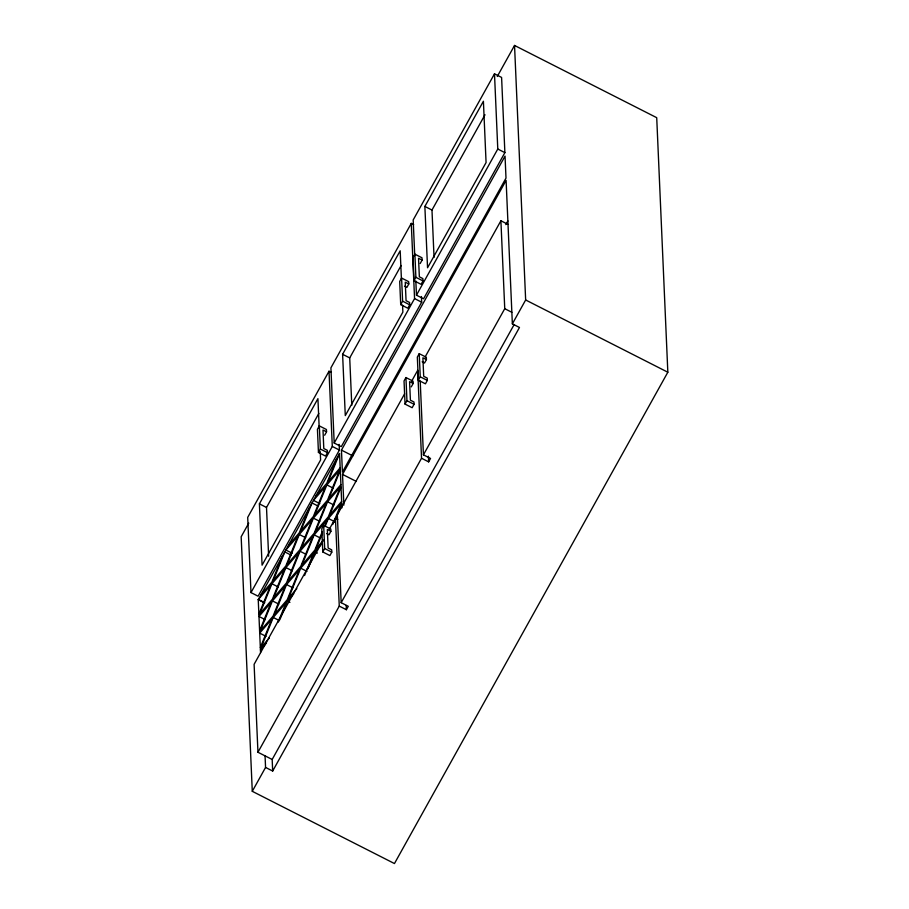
<?xml version="1.0" encoding="UTF-8"?>
<svg xmlns="http://www.w3.org/2000/svg" width="909" height="909" viewBox="0 0 909 909"><rect width="100%" height="100%" fill="white"/><g stroke="black" fill="none" stroke-linecap="round" stroke-linejoin="round"><path stroke-width="1.36" d="M258.883 614.257L270.587 585.316L258.361 599.463L264.678 602.667M282.188 556.649L271.871 582.146L260.997 594.725M271.927 583.76L259.769 613.848L272.37 599.258L284.54 569.17L271.927 583.76L278.245 586.964M259.61 630.823L271.064 602.485L258.974 616.472L265.292 619.677M309.355 507.801L299.22 532.879L288.517 545.252M272.439 600.894L260.315 630.869L273.052 616.143L285.165 586.169L272.439 600.894L278.756 604.099M285.915 567.58L273.745 597.668L286.471 582.942L298.641 552.854L285.915 567.58L292.232 570.784M299.3 534.481L287.199 564.409L299.925 549.684L312.026 519.755L299.3 534.481L305.617 537.685M260.338 647.572L271.859 619.063L259.701 633.13L266.019 636.345M336.841 458.409L326.774 483.293L316.162 495.564M278.177 622.165L286.085 602.61L273.245 617.472L261.122 647.458L269.371 637.902M286.551 584.567L274.427 614.541L287.267 599.679L299.391 569.704L286.551 584.567L292.868 587.771M300.027 551.252L287.858 581.34L300.697 566.477L312.866 536.401L300.027 551.252L306.333 554.456M313.412 518.153L301.311 548.082L314.15 533.231L326.251 503.302L313.412 518.153L319.729 521.357M326.854 484.917L314.707 514.96L327.547 500.109L339.693 470.067L326.854 484.917L333.16 488.122M341.932 507.881L339.557 453.523L328.16 481.69L340.182 467.783M280.017 619.347L287.403 601.088L293.8 593.691M304.549 575.533L313.503 553.376L300.709 568.193L288.585 598.167L296.811 588.646M324.331 526.606L326.979 520.062L314.173 534.878L302.004 564.966L314.809 550.15L322.218 531.833M327.57 501.779L315.457 531.708L328.263 516.891L340.364 486.963L327.57 501.779L333.876 504.984M340.296 470.305L328.853 498.587L340.92 484.633M308.026 568.727L314.878 551.786L322.206 543.309M322.002 534.174L316.184 548.559L323.513 540.082M325.183 526.322L328.354 518.471L341.17 503.643L332.705 524.573M341.023 487.144L329.637 515.301L341.648 501.404M334.523 521.902L341.761 503.995M331.387 372.44L329.013 371.236L247.702 517.38L250.986 592.588L258.088 596.202L339.409 450.046L339.159 444.376M413.652 224.591L411.277 223.387L330.91 367.827L334.194 443.024L341.307 446.637L421.674 302.197L421.424 296.516M415.845 280.983L416.458 295.175L423.571 298.788L504.881 152.632L501.598 77.435L494.496 73.822L413.175 219.967L414.731 255.44M248.759 523.13L241.169 536.776L252.282 791.319L394.461 863.55L667.831 372.224L656.718 117.681L514.539 45.45L497.28 76.47M320.241 451.614L320.604 459.965L262.076 565.171L259.395 503.859L317.923 398.653L319.207 427.912M402.562 305.151L402.869 312.117L345.284 415.618L342.602 354.294L400.187 250.793L401.403 278.665M424.867 206.434L483.406 101.24L486.076 162.552L427.548 267.757L424.867 206.434L431.98 210.047L434.048 257.44M268.632 556.24L266.507 507.461L318.843 413.402M351.783 405.289L349.715 357.907L401.13 265.496M431.98 210.047L485.008 114.75M326.547 431.832L326.445 429.514L319.332 425.901L317.434 429.321L318.445 452.455L325.558 456.068L327.456 452.659L327.354 450.341L323.797 448.535L322.99 430.025L326.547 431.832L324.649 435.241M408.811 283.972L408.709 281.665L401.596 278.052L399.699 281.46L400.71 304.606L407.811 308.219L409.72 304.799L409.618 302.492L406.062 300.686L405.255 282.165L408.811 283.972L406.902 287.392L404.539 286.187M422.094 260.088L421.992 257.781L414.879 254.168L412.981 257.577L413.993 280.722L421.106 284.335L423.003 280.915L422.901 278.608L419.344 276.802L418.538 258.281L422.094 260.088L420.197 263.508M318.445 452.455L320.343 449.046L319.332 425.901M400.71 304.606L402.607 301.186L401.596 278.052M413.993 280.722L415.89 277.302L414.879 254.168M250.986 592.588L332.296 446.444L329.013 371.236M334.194 443.024L414.561 298.584L411.277 223.387M416.458 295.175L497.78 149.031L494.496 73.822M260.553 652.582L258.247 599.667L339.557 453.523M341.454 450.114L505.04 156.109L505.995 178.096L342.42 472.089L341.454 450.114L352.817 455.886M343.863 505.131L342.523 474.407L506.097 180.402L512.358 323.865L519.471 327.479L272.677 771.048L265.564 767.435L265.064 755.868M330.887 531.333L330.785 529.015L323.672 525.402L321.775 528.822L322.786 551.956L329.899 555.569L331.796 552.161L331.694 549.843L328.138 548.036L327.331 529.527L330.887 531.333L328.99 534.742L326.615 533.538M413.152 383.473L413.05 381.166L405.937 377.553L404.039 380.962L405.05 404.107L412.163 407.709L414.061 404.3L413.959 401.983L410.402 400.187L409.595 381.666L413.152 383.473L411.254 386.893M426.435 359.589L426.344 357.282L419.231 353.669L417.333 357.078L418.345 380.223L425.446 383.825L427.344 380.416L427.253 378.099L423.696 376.303L422.89 357.782L426.435 359.589L424.537 363.009L422.174 361.805M323.025 540.469L254.111 664.32L257.951 752.254L272.177 759.469L272.677 771.048M329.228 529.322L335.432 518.175L337.796 519.38M404.641 393.779L337.33 514.755L341.17 602.69L348.272 606.303L346.374 609.712L339.273 606.098L335.432 518.175M411.516 381.428L417.697 370.315L421.537 458.25L341.17 602.69M425.105 356.998L500.904 220.762L508.017 224.375M322.786 551.956L324.683 548.547L323.672 525.402M405.05 404.107L406.948 400.687L405.937 377.553M418.345 380.223L420.242 376.803L419.231 353.669M505.79 224.625L507.87 220.898M257.951 752.254L339.273 606.098M421.537 458.25L428.639 461.863L430.536 458.454L423.435 454.841L504.745 308.685L500.904 220.762M252.282 791.319L265.564 767.435M512.358 323.865L525.652 299.981L514.539 45.45M272.177 759.469L514.142 324.581M260.44 649.946L266.553 642.868M497.78 149.031L504.881 152.632M525.652 299.981L667.831 372.224M504.745 308.685L511.858 312.298M415.89 277.302L423.003 280.915M414.561 298.584L421.674 302.197M402.607 301.186L409.72 304.799M420.242 376.803L427.344 380.416M342.602 354.294L349.715 357.907M406.948 400.687L414.061 404.3M332.296 446.444L339.409 450.046M320.343 449.046L327.456 452.659M342.523 474.407L356.408 481.463M319.798 503.597L313.48 500.393L325.467 486.52L313.321 516.562L300.595 531.288L312.037 502.984L317.093 505.54M328.354 518.471L334.671 521.675M259.395 503.859L266.507 507.461M314.173 534.878L320.491 538.083M324.683 548.547L331.796 552.161M314.878 551.786L317.411 553.07M292.175 553.229L285.869 550.025L297.925 536.071L285.824 566L273.211 580.59L284.801 551.945L291.119 555.149M300.709 568.193L307.015 571.397M287.403 601.088L289.926 602.372M258.247 599.667L264.553 602.883M273.245 617.472L279.563 620.677M428.4 456.193L428.639 461.863M420.208 381.087L423.435 454.841M346.193 605.462L346.374 609.712"/></g></svg>
